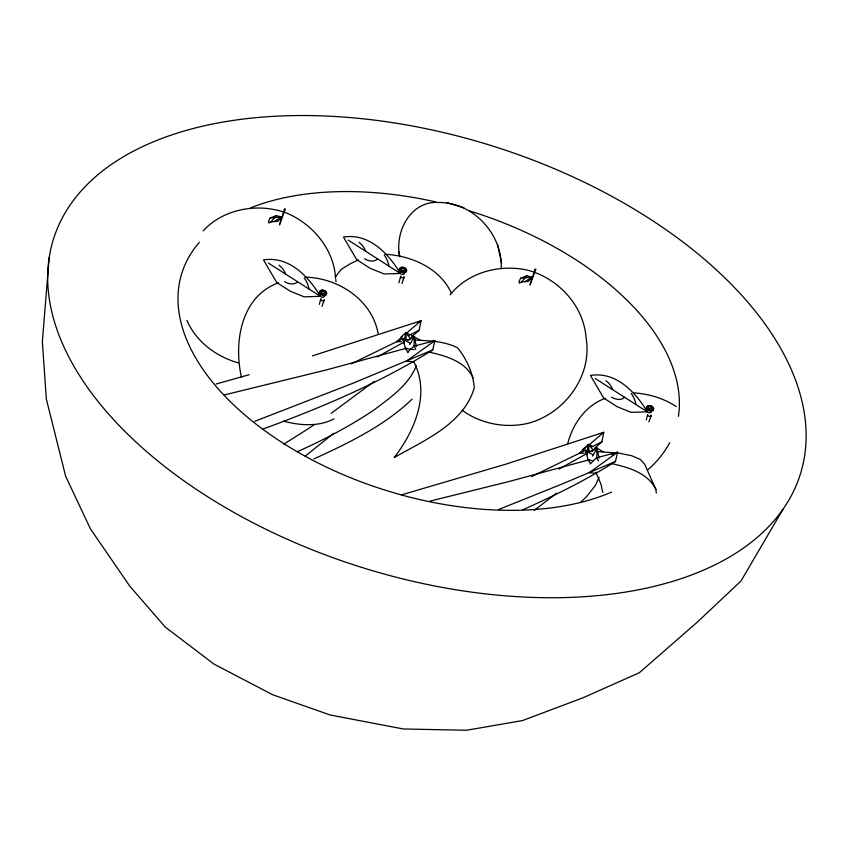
<?xml version="1.0" encoding="UTF-8"?>
<svg xmlns="http://www.w3.org/2000/svg" width="847" height="847" viewBox="0 0 847 847"><rect width="100%" height="100%" fill="white"/><g stroke="black" fill="none" stroke-linecap="round" stroke-linejoin="round"><path stroke-width="1.27" d="M415.708 349.462L414.077 346.01L414.278 336.651L407.714 340.123M598.427 461.033L596.796 457.592L596.997 448.222L590.433 451.695M399.805 256.789C394.215 232.322 410.647 200.294 438.831 202.507C473.219 202.084 502.927 234.64 501.212 268.626M49.168 257.689L42.35 341.712L46.341 399.096L65.621 476.183L90.491 528.962L129.707 586.05L165.197 627.024L213.952 664.09L272.639 694.731L330.129 714.984L403.394 728.981L466.559 730.252L522.44 720.585L583.159 697.727L639.347 672.719L697.346 622.1L740.966 581.031L783.094 509.111A391.505 220.622 17.5 0 0 361.542 118.644A391.505 220.622 17.5 0 0 136.081 442.145A391.505 220.622 17.5 0 0 783.094 509.111M403.977 342.982L405.724 332.882L409.26 334.343M587.13 452.023L588.432 444.453L591.979 445.914M411.494 337L419.254 330.161L421.012 320.748L312.437 355.867M594.213 448.571L601.973 441.732L603.731 432.319L506.093 464.082L401.351 494.902M263.226 428.963C321.754 407.439 379.689 383.024 432.732 349.927L434.892 340.621L415.284 345.851M522.895 509.735C554.679 495.548 586.018 480.143 615.451 461.499L617.611 452.192L598.003 457.433M319.298 304.38L320.664 299.372M398.926 282.75L400.631 276.493M646.24 419.89L647.616 414.882M567.85 443.097C572.868 423.754 585.944 405.152 605.383 398.302M321.966 306.413L324.157 300.283M401.933 283.533L404.125 277.403M648.908 421.933L651.11 415.803M416.353 365.713C408.519 385.269 390.128 397.772 373.94 410.033C349.716 426.232 323.893 439.911 297.255 451.684M599.073 477.285L595.367 485.426L586.41 496.829L580.841 502.038M270.151 218.018L268.393 221.723L268.848 222.952L270.998 221.872L277.763 221.289L281.935 217.076L276.27 215.636L270.151 218.018L281.935 217.076L274.216 221.469M520.683 278.155L518.925 281.86L519.37 283.099L521.53 282.019L528.284 281.426L532.456 277.213L526.792 275.773L520.683 278.155L532.456 277.213L524.748 281.606M409.81 344.517L414.278 336.651L416.343 346.592M592.529 456.099L596.997 448.222L599.062 458.163M335.168 277.202L341.14 269.41L350.679 263.491L358.408 259.913M270.998 221.872L276.27 215.636M521.53 282.019L526.792 275.773M450.085 294.841C468.147 272.236 499.624 263.999 527.374 270.108C558.342 278.134 584.038 305.979 586.113 338.292C592.498 375.697 565.087 412.775 529.46 422.971C506.601 428.773 481.16 424.199 462.07 410.202M203.132 230.892C223.809 208.341 258.96 202.475 287.144 213.275C313.21 224.455 333.803 249.399 335.592 278.144M407.492 352.363L414.077 346.01M590.211 463.934L596.796 457.592M412.161 399.128C384.242 425.914 348.763 442.96 313.951 458.905M401.002 337L405.724 332.882L410.848 338.927M582.778 449.386L588.432 444.453L593.556 450.498M333.824 433.209L305.164 456.173M402.346 336.746L396.46 341.786L351.261 363.903M406.274 333.379L421.012 320.748L417.719 322.569M587.035 446.634L579.168 453.367L531.683 476.575M588.993 444.95L603.731 432.319L601.539 433.537M374.025 381.542L331.166 413.347M556.744 493.113L534.235 510.37M333.983 418.852C318.758 426.983 299.69 425.543 283.47 421.118M377.339 356.905L404.432 341.86M558.978 469.058L587.151 453.431M403.299 338.302L396.46 341.786L401.552 341.532M408.995 335.391L419.254 330.161M586.008 449.873L579.168 453.367L584.271 453.103M591.714 446.962L601.973 441.732M278.43 282.792C240.696 296.662 233.55 342.717 241.522 377.444M432.732 349.927L352.977 383.225L254.831 421.266M615.451 461.499L562.63 483.796L498.904 509.396M432.499 341.606L434.892 340.621L406.507 361.118L413.23 361.775M611.64 454.659L617.611 452.192L589.226 472.69L595.949 473.346M249.219 374.681L216.165 383.998M406.708 348.159L326.19 369.97L224.275 394.956M589.427 459.73L508.909 481.541L430.096 501.106M400.366 273.454L384.104 273.952L370.181 268.308L356.725 259.68L343.469 237.065C368.964 232.925 388.466 253.528 400.366 273.454L348.276 240.156M320.388 296.334L304.137 296.831L290.214 291.188L276.757 282.559L263.502 259.944C288.996 255.805 308.499 276.408 320.388 296.334L268.308 263.036M647.341 411.843L631.079 412.341L617.156 406.698L603.71 398.069L590.444 375.454C615.938 371.314 635.441 391.917 647.341 411.843L595.261 378.545M408.063 352.288L405.353 348.456L403.119 339.52L409.673 339.795M414.914 340.018C429.323 340.907 444.474 341.034 457.571 347.863C466.655 358.789 473.028 373.315 474.32 387.587C464.124 423.754 424.029 440.472 394.162 457.571C414.596 431.314 430.509 393.855 413.812 361.796M590.105 462.896L588.072 460.027L585.838 451.091L592.392 451.366M597.633 451.589L619.21 453.177L631.756 455.739L640.29 459.434L644.641 464.209L655.896 489.45L656.319 493.092M385.226 254.269C411.78 255.73 440.218 268.277 451.652 293.665M305.259 277.149C338.355 277.901 371.812 299.679 378.143 333.496M633.514 392.817C648.569 393.855 663.667 398.154 676.245 406.624M405.353 348.456L414.056 349.663M588.072 460.027L593.048 460.726M428.995 352.034C445.607 355.867 465.162 361.203 473.177 377.878M611.714 463.605C628.326 467.438 647.881 472.774 655.896 489.45M463.828 207.748L446.708 202.645M238.6 362.929C216.377 356.799 196.218 341.881 186.891 320.357M411.621 335.317L420.758 340.462M404.284 343.099L403.119 339.52L410.128 343.077M586.622 453.473L585.838 451.091L592.847 454.648M596.701 447.872L603.466 452.033M595.917 472.224L600.862 483.891L602.81 492.425M585.838 451.091L587.479 454.648M403.119 339.52L404.22 341.892M501.604 263.375L497.528 244.412M398.704 251.633L399.668 256.101M335.74 279.341L336.026 281.744M596.997 448.222L597.379 451.409M414.278 336.651L414.532 338.768M588.432 444.453L589.141 452.362M405.724 332.882L406.306 339.467M313.972 424.929A1216.154 317.149 -12.1 0 1 283.724 444.103M323.999 299.711A1.81 1.016 17.5 0 1 323.289 300.918A1.81 1.016 17.5 0 1 320.971 300.134A1.81 1.016 17.5 0 1 321.288 298.79M324.327 296.048A2.319 1.313 17.5 0 1 321.341 296.926A2.319 1.313 17.5 0 1 320.674 294.481M326.466 293.718A3.737 2.107 17.5 0 1 322.262 295.349A3.737 2.107 17.5 0 1 319.764 291.601A3.737 2.107 17.5 0 1 325.672 292.533M321.712 293.411A2.647 1.493 17.5 0 1 321.214 293.041M320.854 292.628A2.647 1.493 17.5 0 1 323.067 290.902A2.647 1.493 17.5 0 1 325.576 293.486M304.295 277.89A20.529 12.43 50.1 0 1 308.964 289.028M279.023 265.164A11.837 7.168 50.1 0 1 285.63 274.1M297.541 281.723A17.353 10.513 50.1 0 1 284.603 281.68M669.744 442.621A258.811 145.853 17.5 0 1 647.987 469.672M611.492 492.128A258.811 145.853 17.5 0 1 290.33 447.661A258.811 145.853 17.5 0 1 199.331 242.327M250.86 207.737A258.811 145.853 17.5 0 1 435.527 201.872M469.587 210.935A258.811 145.853 17.5 0 1 678.415 416.364M650.951 415.231A1.81 1.016 17.5 0 1 649.437 416.406A1.81 1.016 17.5 0 1 647.711 414.638M651.099 411.197A2.319 1.313 17.5 0 1 650.189 412.743A2.319 1.313 17.5 0 1 647.224 411.727A2.319 1.313 17.5 0 1 647.616 410.001M653.45 409.81A3.737 2.107 17.5 0 1 648.315 410.509A3.737 2.107 17.5 0 1 647.288 406.793A3.737 2.107 17.5 0 1 653.122 408.625M648.156 408.55A2.647 1.493 17.5 0 1 648.484 406.454A2.647 1.493 17.5 0 1 652.084 407.396A2.647 1.493 17.5 0 1 651.767 409.493M650.56 409.577A2.647 1.493 17.5 0 1 649.247 409.239M631.248 393.4A20.529 12.43 50.1 0 1 635.917 404.538M605.965 380.684A11.837 7.168 50.1 0 1 612.582 389.62M624.483 397.232A17.353 10.513 50.1 0 1 611.555 397.19M403.723 276.556A1.81 1.016 17.5 0 1 403.617 277.954A1.81 1.016 17.5 0 1 401.256 277.52A1.81 1.016 17.5 0 1 400.949 276.048M404.294 273.168A2.319 1.313 17.5 0 1 402.473 274.354A2.319 1.313 17.5 0 1 399.869 272.713M399.848 272.353A2.319 1.313 17.5 0 1 400.25 271.781M404.792 271.104A2.647 1.493 17.5 0 1 404.22 271.199M401.679 270.532A2.647 1.493 17.5 0 1 401.182 270.161M400.822 269.748A2.647 1.493 17.5 0 1 403.034 268.023A2.647 1.493 17.5 0 1 405.544 270.606M384.263 255.011A20.529 12.43 50.1 0 1 388.932 266.149M358.99 242.284A11.837 7.168 50.1 0 1 365.597 251.231M377.508 258.843A17.353 10.513 50.1 0 1 364.581 258.801M284.401 209.251L279.468 224.889L285.418 208.955L284.401 209.251M534.923 269.399L530 285.037L535.939 269.102L534.923 269.399M320.399 293.274A3.737 2.107 17.5 0 0 326.571 293.92A3.737 2.107 17.5 0 0 322.548 290.193A3.737 2.107 17.5 0 0 320.399 293.274M321.415 292.384A2.647 1.493 17.5 0 0 325.788 292.84A2.647 1.493 17.5 0 0 322.94 290.203A2.647 1.493 17.5 0 0 321.415 292.384M647.352 408.794A3.737 2.107 17.5 0 0 653.524 409.429A3.737 2.107 17.5 0 0 649.501 405.702A3.737 2.107 17.5 0 0 647.352 408.794M648.368 407.905A2.647 1.493 17.5 0 0 652.73 408.36A2.647 1.493 17.5 0 0 649.882 405.724A2.647 1.493 17.5 0 0 648.368 407.905M400.091 271.284A3.737 2.107 17.5 0 0 406.264 271.919A3.737 2.107 17.5 0 0 402.24 268.192A3.737 2.107 17.5 0 0 400.091 271.284M400.366 270.394A3.737 2.107 17.5 0 0 406.549 271.04A3.737 2.107 17.5 0 0 402.526 267.313A3.737 2.107 17.5 0 0 400.366 270.394M401.383 269.515A2.647 1.493 17.5 0 0 405.755 269.96A2.647 1.493 17.5 0 0 402.907 267.324A2.647 1.493 17.5 0 0 401.383 269.515"/></g></svg>
